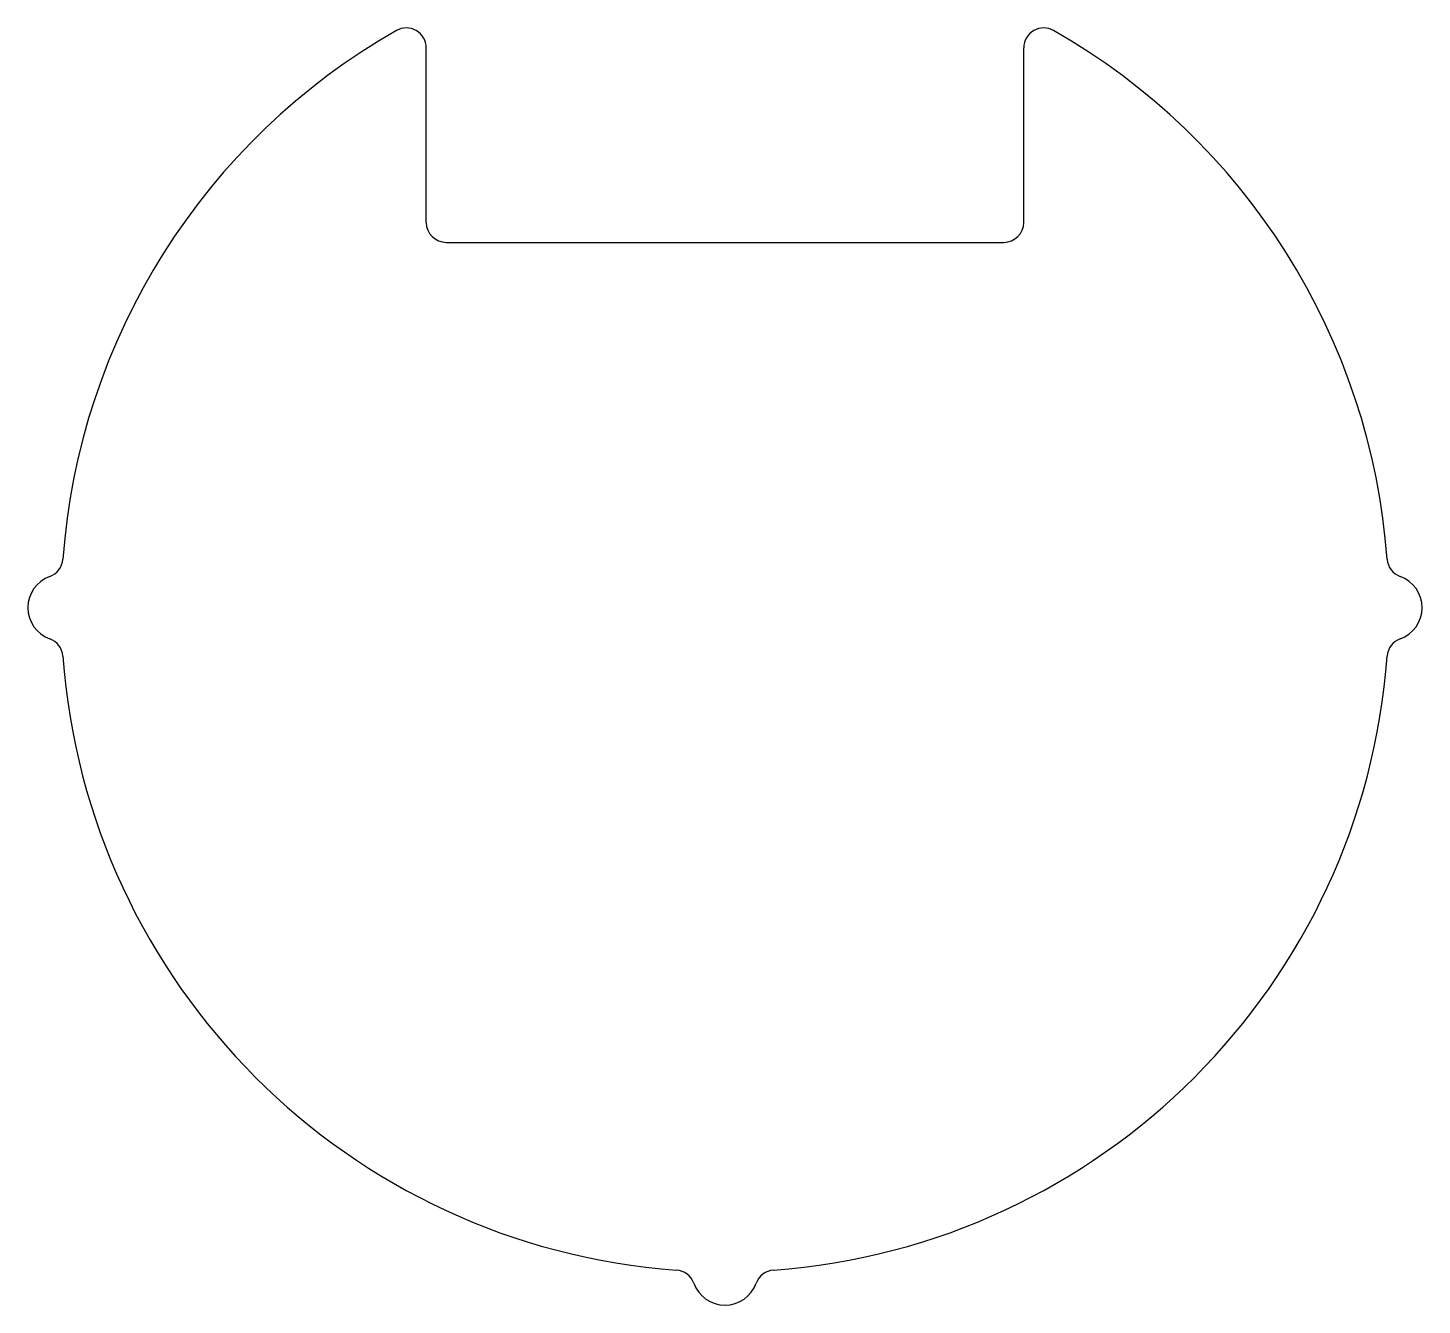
# Model space of a CAD drawing. Extents: x -21 to 21, y -21 to 17.5.
import ezdxf

# ---------------------------------------------------------------- set-up
doc = ezdxf.new("R2010")
doc.units = 0
doc.layers.add('MODELSKETCH_VISIBLE', color=7, linetype='CONTINUOUS')

msp = doc.modelspace()

# ---------------------------------------------------------------- linework, layer by layer
at = {"layer": 'MODELSKETCH_VISIBLE'}
for p, q in [((-9, 11.6), (-9, 16.858)), ((9, 11.6), (9, 16.858)), ((-8.4, 11), (8.4, 11))]:
    msp.add_line(p, q, dxfattribs=at)
for centre, radius, start, end in [((0, 0), 20, 119.6596, 175.8122), ((-9.6, 16.858), 0.6, 0, 119.6596), ((9.6, 16.858), 0.6, 60.3404, 180), ((0, 0), 20, 4.1878, 60.3404), ((-8.4, 11.6), 0.6, 180, 270), ((8.4, 11.6), 0.6, 270, 0), ((-20.545, 1.504), 0.6, 289.915, 355.8122), ((20.545, 1.504), 0.6, 184.1878, 250.085), ((-20, 0), 1, 109.915, 250.085), ((20, 0), 1, 289.915, 70.085), ((-20.545, -1.504), 0.6, 4.1878, 70.085), ((20.545, -1.504), 0.6, 109.915, 175.8122), ((0, 0), 20, 184.1878, 265.8122), ((0, 0), 20, 274.1878, 355.8122), ((-1.504, -20.545), 0.6, 19.915, 85.8122), ((1.504, -20.545), 0.6, 94.1878, 160.085), ((0, -20), 1, 199.915, 340.085)]:
    msp.add_arc(centre, radius, start, end, dxfattribs=at)

doc.saveas('drawing.dxf')
